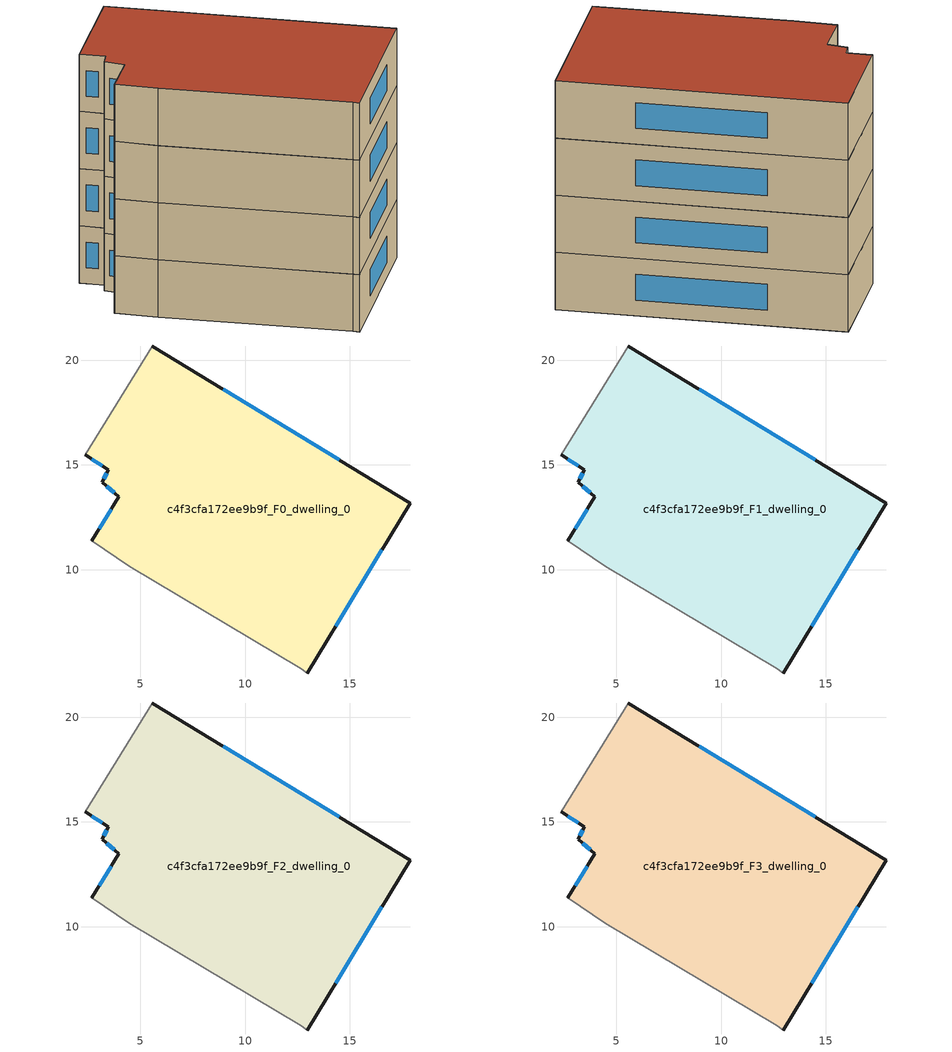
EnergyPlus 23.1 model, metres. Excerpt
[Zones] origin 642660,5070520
c4f3cfa172ee9b9f_F0_dwelling_0
 floor ground (EU_floor_Construction): 12.98,5.07 17.88,13.17 5.58,20.68 2.37,15.48 3.47,14.78 3.17,14.18 3.97,13.47 2.67,11.37 4.47,10.17 12.68,5.27 z0
 wall outside (EU_wall_Construction): 5.58,20.68 17.88,13.17 12.98,5.07 / 2.67,11.37 3.97,13.47 3.17,14.18 3.47,14.78 2.37,15.48 z0:3
 wall adiabatic (EU_wall_Construction): 2.37,15.48 5.58,20.68 / 12.98,5.07 12.68,5.27 4.47,10.17 2.67,11.37 z0:3
 window (EU_Window_Construction): 8.96,18.61 14.5,15.24 / 16.53,10.94 14.33,7.3 / 3.03,11.95 3.62,12.9 / 3.75,13.67 3.39,13.98 / 3.26,14.34 3.39,14.61 / 3.17,14.97 2.68,15.28 z0.83:2.17
c4f3cfa172ee9b9f_F1_dwelling_0
 floor to c4f3cfa172ee9b9f_F0_dwelling_0 (EU_floor_Construction): 12.98,5.07 17.88,13.17 5.58,20.68 2.37,15.48 3.47,14.78 3.17,14.18 3.97,13.47 2.67,11.37 4.47,10.17 12.68,5.27 z3
 wall outside (EU_wall_Construction): 5.58,20.68 17.88,13.17 12.98,5.07 / 2.67,11.37 3.97,13.47 3.17,14.18 3.47,14.78 2.37,15.48 z3:6
 wall adiabatic (EU_wall_Construction): 2.37,15.48 5.58,20.68 / 12.98,5.07 12.68,5.27 4.47,10.17 2.67,11.37 z3:6
 window (EU_Window_Construction): 8.96,18.61 14.5,15.24 / 16.53,10.94 14.33,7.3 / 3.03,11.95 3.62,12.9 / 3.75,13.67 3.39,13.98 / 3.26,14.34 3.39,14.61 / 3.17,14.97 2.68,15.28 z3.83:5.17
c4f3cfa172ee9b9f_F2_dwelling_0
 floor to c4f3cfa172ee9b9f_F1_dwelling_0 (EU_floor_Construction): 12.98,5.07 17.88,13.17 5.58,20.68 2.37,15.48 3.47,14.78 3.17,14.18 3.97,13.47 2.67,11.37 4.47,10.17 12.68,5.27 z6
 wall outside (EU_wall_Construction): 5.58,20.68 17.88,13.17 12.98,5.07 / 2.67,11.37 3.97,13.47 3.17,14.18 3.47,14.78 2.37,15.48 z6:9
 wall adiabatic (EU_wall_Construction): 2.37,15.48 5.58,20.68 / 12.98,5.07 12.68,5.27 4.47,10.17 2.67,11.37 z6:9
 window (EU_Window_Construction): 8.96,18.61 14.5,15.24 / 16.53,10.94 14.33,7.3 / 3.03,11.95 3.62,12.9 / 3.75,13.67 3.39,13.98 / 3.26,14.34 3.39,14.61 / 3.17,14.97 2.68,15.28 z6.83:8.17
c4f3cfa172ee9b9f_F3_dwelling_0
 floor to c4f3cfa172ee9b9f_F2_dwelling_0 (EU_floor_Construction): 12.98,5.07 17.88,13.17 5.58,20.68 2.37,15.48 3.47,14.78 3.17,14.18 3.97,13.47 2.67,11.37 4.47,10.17 12.68,5.27 z9
 wall outside (EU_wall_Construction): 5.58,20.68 17.88,13.17 12.98,5.07 / 2.67,11.37 3.97,13.47 3.17,14.18 3.47,14.78 2.37,15.48 z9:12
 wall adiabatic (EU_wall_Construction): 2.37,15.48 5.58,20.68 / 12.98,5.07 12.68,5.27 4.47,10.17 2.67,11.37 z9:12
 window (EU_Window_Construction): 8.96,18.61 14.5,15.24 / 16.53,10.94 14.33,7.3 / 3.03,11.95 3.62,12.9 / 3.75,13.67 3.39,13.98 / 3.26,14.34 3.39,14.61 / 3.17,14.97 2.68,15.28 z9.83:11.17
 roof outside (EU_roof_Construction): 17.88,13.17 12.98,5.07 12.68,5.27 4.47,10.17 2.67,11.37 3.97,13.47 3.17,14.18 3.47,14.78 2.37,15.48 5.58,20.68 z12
[Building]
EU S2 Campaign: North Axis=0; Terrain=City; Solar Distribution=FullExterior
[Site:Location]
Lyon-Bron: Latitude=45.75; Longitude=5; Time Zone=1; Elevation=198
[SizingPeriod:WeatherFileDays]
AnnualSizingPeriod: Begin Month=1; Begin Day of Month=1; End Month=12; End Day of Month=31; Day of Week for Start Day=Monday; Use Weather File Daylight Saving Period=No; Use Weather File Rain and Snow Indicators=No
[MATERIAL]
EU_InternalMass_Material: Roughness=MediumRough; Thickness=0.1; Conductivity=1; Density=1800; Specific Heat=900; Thermal Absorptance=0.9; Solar Absorptance=0.7; Visible Absorptance=0.7
[MATERIAL:NOMASS] Roughness=MediumRough; Thermal Absorptance=0.9; Solar Absorptance=0.7; Visible Absorptance=0.7
Name | Thermal Resistance
EU_wall_NoMass | 0.87146
EU_roof_NoMass | 0.842276
EU_floor_NoMass | 0.496999
[WINDOWMATERIAL:SIMPLEGLAZINGSYSTEM]
EU_Window_SimpleGlazing: UFactor=2.2525; Solar Heat Gain Coefficient=0.76; Visible Transmittance=0.76
[CONSTRUCTION]
EU_wall_Construction: EU_wall_NoMass
EU_roof_Construction: EU_roof_NoMass
EU_floor_Construction: EU_floor_NoMass
EU_InternalMass_Construction: EU_InternalMass_Material
EU_Window_Construction: EU_Window_SimpleGlazing
[ZONE] Type=1; Multiplier=1; Ceiling Height=autocalculate; Floor Area=autocalculate; Part of Total Floor Area=Yes
Name | Volume
c4f3cfa172ee9b9f_F0_dwelling_0 | 390.011
c4f3cfa172ee9b9f_F1_dwelling_0; c4f3cfa172ee9b9f_F2_dwelling_0 | 390.01
c4f3cfa172ee9b9f_F3_dwelling_0 | 1560.04
[INTERNALMASS] Construction=EU_InternalMass_Construction; Surface Area=130.003
Name | Zone or ZoneList
c4f3cfa172ee9b9f_F0_dwelling_0_EU_InternalMass | c4f3cfa172ee9b9f_F0_dwelling_0
c4f3cfa172ee9b9f_F1_dwelling_0_EU_InternalMass | c4f3cfa172ee9b9f_F1_dwelling_0
c4f3cfa172ee9b9f_F2_dwelling_0_EU_InternalMass | c4f3cfa172ee9b9f_F2_dwelling_0
c4f3cfa172ee9b9f_F3_dwelling_0_EU_InternalMass | c4f3cfa172ee9b9f_F3_dwelling_0
[OTHEREQUIPMENT] Fuel Type=Electricity; Design Level Calculation Method=Watts/Area; Power per Zone Floor Area=1; Fraction Latent=0; Fraction Radiant=0; Fraction Lost=0; Carbon Dioxide Generation Rate=0; EndUse Subcategory=EU_Step8_InternalGains
Name | Zone or ZoneList or Space or SpaceList | Schedule
EU_Step8_InternalGain_c4f3cfa172ee9b9f_F0_dwelling_0_f000 | c4f3cfa172ee9b9f_F0_dwelling_0 | EU_Step8_GainSchedule_c4f3cfa172ee9b9f_F0_dwelling_0_f000
EU_Step8_InternalGain_c4f3cfa172ee9b9f_F1_dwelling_0_f000 | c4f3cfa172ee9b9f_F1_dwelling_0 | EU_Step8_GainSchedule_c4f3cfa172ee9b9f_F1_dwelling_0_f000
EU_Step8_InternalGain_c4f3cfa172ee9b9f_F2_dwelling_0_f000 | c4f3cfa172ee9b9f_F2_dwelling_0 | EU_Step8_GainSchedule_c4f3cfa172ee9b9f_F2_dwelling_0_f000
EU_Step8_InternalGain_c4f3cfa172ee9b9f_F3_dwelling_0_f000 | c4f3cfa172ee9b9f_F3_dwelling_0 | EU_Step8_GainSchedule_c4f3cfa172ee9b9f_F3_dwelling_0_f000
[ZONEVENTILATION:DESIGNFLOWRATE] Schedule=EU_AlwaysOn; Design Flow Rate Calculation Method=AirChanges/Hour; Air Changes per Hour=0.425; Ventilation Type=Natural; Fan Pressure Rise=0; Fan Total Efficiency=1; Constant Term Coefficient=1; Temperature Term Coefficient=0; Velocity Term Coefficient=0; Velocity Squared Term Coefficient=0; Minimum Indoor Temperature=-100; Maximum Indoor Temperature=100; Delta Temperature=-100; Minimum Outdoor Temperature=-100; Maximum Outdoor Temperature=100; Maximum Wind Speed=40
Name | Zone or ZoneList or Space or SpaceList
EU_ConstantAir_c4f3cfa172ee9b9f_F0_dwelling_0 | c4f3cfa172ee9b9f_F0_dwelling_0
EU_ConstantAir_c4f3cfa172ee9b9f_F1_dwelling_0 | c4f3cfa172ee9b9f_F1_dwelling_0
EU_ConstantAir_c4f3cfa172ee9b9f_F2_dwelling_0 | c4f3cfa172ee9b9f_F2_dwelling_0
EU_ConstantAir_c4f3cfa172ee9b9f_F3_dwelling_0 | c4f3cfa172ee9b9f_F3_dwelling_0
[HVACTEMPLATE:THERMOSTAT] Constant Heating Setpoint=20; Constant Cooling Setpoint=50
EU_HeatOnly_c4f3cfa172ee9b9f_F0_dwelling_0; EU_HeatOnly_c4f3cfa172ee9b9f_F1_dwelling_0; EU_HeatOnly_c4f3cfa172ee9b9f_F2_dwelling_0; EU_HeatOnly_c4f3cfa172ee9b9f_F3_dwelling_0
[HVACTEMPLATE:ZONE:IDEALLOADSAIRSYSTEM] System Availability Schedule=EU_AlwaysOn; Maximum Heating Supply Air Temperature=50; Minimum Cooling Supply Air Temperature=13; Maximum Heating Supply Air Humidity Ratio=0.0156; Minimum Cooling Supply Air Humidity Ratio=0.0077; Heating Limit=NoLimit; Cooling Limit=NoLimit; Heating Availability Schedule=EU_AlwaysOn; Cooling Availability Schedule=EU_CoolingOff; Dehumidification Control Type=ConstantSensibleHeatRatio; Cooling Sensible Heat Ratio=0.7; Dehumidification Setpoint=60; Humidification Control Type=None; Humidification Setpoint=30; Outdoor Air Method=None; Outdoor Air Flow Rate per Person=0.00944; Outdoor Air Flow Rate per Zone Floor Area=0; Outdoor Air Flow Rate per Zone=0; Demand Controlled Ventilation Type=None; Outdoor Air Economizer Type=NoEconomizer; Heat Recovery Type=None; Sensible Heat Recovery Effectiveness=0.7; Latent Heat Recovery Effectiveness=0.65
Name | Template Thermostat
c4f3cfa172ee9b9f_F0_dwelling_0 | EU_HeatOnly_c4f3cfa172ee9b9f_F0_dwelling_0
c4f3cfa172ee9b9f_F1_dwelling_0 | EU_HeatOnly_c4f3cfa172ee9b9f_F1_dwelling_0
c4f3cfa172ee9b9f_F2_dwelling_0 | EU_HeatOnly_c4f3cfa172ee9b9f_F2_dwelling_0
c4f3cfa172ee9b9f_F3_dwelling_0 | EU_HeatOnly_c4f3cfa172ee9b9f_F3_dwelling_0
[SIZING:ZONE] Zone Cooling Design Supply Air Temperature Input Method=SupplyAirTemperature; Zone Cooling Design Supply Air Temperature=13; Zone Heating Design Supply Air Temperature Input Method=SupplyAirTemperature; Zone Heating Design Supply Air Temperature=50; Zone Cooling Design Supply Air Humidity Ratio=0.008; Zone Heating Design Supply Air Humidity Ratio=0.008; Cooling Design Air Flow Method=DesignDay; Cooling Design Air Flow Rate=0; Cooling Minimum Air Flow per Zone Floor Area=0.000762; Cooling Minimum Air Flow=0; Cooling Minimum Air Flow Fraction=0.2; Heating Design Air Flow Method=DesignDay; Heating Design Air Flow Rate=0; Heating Maximum Air Flow per Zone Floor Area=0.002032; Heating Maximum Air Flow=0.141576; Heating Maximum Air Flow Fraction=0.3; Account for Dedicated Outdoor Air System=No; Dedicated Outdoor Air System Control Strategy=NeutralSupplyAir; Dedicated Outdoor Air Low Setpoint Temperature for Design=autosize; Dedicated Outdoor Air High Setpoint Temperature for Design=autosize; Zone Load Sizing Method=Sensible Load Only No Latent Load; Zone Latent Cooling Design Supply Air Humidity Ratio Input Method=HumidityRatioDifference; Zone Cooling Design Supply Air Humidity Ratio Difference=0.005; Zone Latent Heating Design Supply Air Humidity Ratio Input Method=HumidityRatioDifference; Zone Humidification Design Supply Air Humidity Ratio Difference=0.005
c4f3cfa172ee9b9f_F0_dwelling_0; c4f3cfa172ee9b9f_F1_dwelling_0; c4f3cfa172ee9b9f_F2_dwelling_0; c4f3cfa172ee9b9f_F3_dwelling_0
[SCHEDULE:CONSTANT]
Name | Hourly Value
EU_AlwaysOn | 1
EU_CoolingOff | 0
[SCHEDULE:FILE] Column Number=1; Rows to Skip at Top=0; Number of Hours of Data=8760; Column Separator=Comma; Interpolate to Timestep=No; Minutes per Item=60; Adjust Schedule for Daylight Savings=Yes
Name | File
EU_Step8_GainSchedule_c4f3cfa172ee9b9f_F0_dwelling_0_f000 | ../../schedules/c4f3cfa172ee9b9f/c4f3cfa172ee9b9f_F0_dwelling_0_f000_gain.csv
EU_Step8_GainSchedule_c4f3cfa172ee9b9f_F1_dwelling_0_f000 | ../../schedules/c4f3cfa172ee9b9f/c4f3cfa172ee9b9f_F1_dwelling_0_f000_gain.csv
EU_Step8_GainSchedule_c4f3cfa172ee9b9f_F2_dwelling_0_f000 | ../../schedules/c4f3cfa172ee9b9f/c4f3cfa172ee9b9f_F2_dwelling_0_f000_gain.csv
EU_Step8_GainSchedule_c4f3cfa172ee9b9f_F3_dwelling_0_f000 | ../../schedules/c4f3cfa172ee9b9f/c4f3cfa172ee9b9f_F3_dwelling_0_f000_gain.csv
